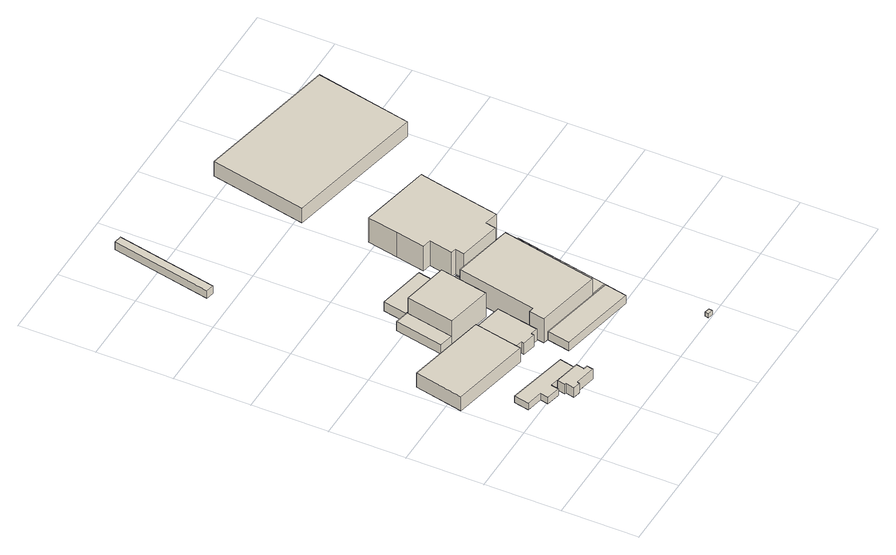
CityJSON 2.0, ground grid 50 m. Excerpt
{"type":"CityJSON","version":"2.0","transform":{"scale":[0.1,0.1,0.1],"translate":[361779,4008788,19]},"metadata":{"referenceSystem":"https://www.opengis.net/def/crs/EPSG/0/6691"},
"CityObjects":{
"building1":{"type":"Building","attributes":{"枝番":1,"利根川水系渡良瀬川洪水浸水想定区域（想定最大規模）.規模":"L2","利根川水系渡良瀬川洪水浸水想定区域（想定最大規模）.継続時間":50.7,"利根川水系利根川洪水浸水想定区域（計画規模）.規模":"L1","利根川水系利根川洪水浸水想定区域（計画規模）.浸水ランク":"3","利根川水系利根川洪水浸水想定区域（計画規模）.浸水深":3.15,"利根川水系利根川洪水浸水想定区域（想定最大規模）.規模":"L2","利根川水系利根川洪水浸水想定区域（想定最大規模）.浸水ランク":"3","利根川水系利根川洪水浸水想定区域（想定最大規模）.浸水深":4.12,"usage":"454","measuredHeight":6.4,"BuildingDetails.prefecture":"10","BuildingDetails.city":"10207","BuildingDetails.surveyYear":2016},"geometry":[{"type":"Solid","lod":"1","boundaries":[[[[0,1,2,3,4,5,6,7]],[[6,8,9,7]],[[5,10,8,6]],[[4,11,10,5]],[[3,12,11,4]],[[2,13,12,3]],[[1,14,13,2]],[[0,15,14,1]],[[7,9,15,0]],[[8,10,11,12,13,14,15,9]]]]}]},
"building2":{"type":"Building","attributes":{"枝番":1,"利根川水系利根川洪水浸水想定区域（計画規模）.規模":"L1","利根川水系利根川洪水浸水想定区域（計画規模）.浸水ランク":"3","利根川水系利根川洪水浸水想定区域（計画規模）.浸水深":3.15,"利根川水系利根川洪水浸水想定区域（想定最大規模）.規模":"L2","利根川水系利根川洪水浸水想定区域（想定最大規模）.浸水ランク":"3","利根川水系利根川洪水浸水想定区域（想定最大規模）.浸水深":4.12,"usage":"431","measuredHeight":13.7,"BuildingDetails.prefecture":"10","BuildingDetails.city":"10207","BuildingDetails.surveyYear":2016},"geometry":[{"type":"Solid","lod":"1","boundaries":[[[[16,17,18,19]],[[18,20,21,19]],[[17,22,20,18]],[[16,23,22,17]],[[19,21,23,16]],[[20,22,23,21]]]]}]},
"building3":{"type":"Building","attributes":{"枝番":1,"利根川水系利根川洪水浸水想定区域（計画規模）.規模":"L1","利根川水系利根川洪水浸水想定区域（計画規模）.浸水ランク":"3","利根川水系利根川洪水浸水想定区域（計画規模）.浸水深":3.14,"利根川水系利根川洪水浸水想定区域（想定最大規模）.規模":"L2","利根川水系利根川洪水浸水想定区域（想定最大規模）.浸水ランク":"3","利根川水系利根川洪水浸水想定区域（想定最大規模）.浸水深":4.11,"usage":"401","measuredHeight":7.4,"BuildingDetails.prefecture":"10","BuildingDetails.city":"10207","BuildingDetails.surveyYear":2016},"geometry":[{"type":"Solid","lod":"1","boundaries":[[[[24,25,26,27,28,29,30,31,32,33]],[[32,34,35,33]],[[31,36,34,32]],[[30,37,36,31]],[[29,38,37,30]],[[28,39,38,29]],[[27,40,39,28]],[[26,41,40,27]],[[25,42,41,26]],[[24,43,42,25]],[[33,35,43,24]],[[34,36,37,38,39,40,41,42,43,35]]]]}]},
"building4":{"type":"Building","attributes":{"枝番":1,"利根川水系利根川洪水浸水想定区域（計画規模）.規模":"L1","利根川水系利根川洪水浸水想定区域（計画規模）.浸水ランク":"3","利根川水系利根川洪水浸水想定区域（計画規模）.浸水深":3.14,"利根川水系利根川洪水浸水想定区域（想定最大規模）.規模":"L2","利根川水系利根川洪水浸水想定区域（想定最大規模）.浸水ランク":"3","利根川水系利根川洪水浸水想定区域（想定最大規模）.浸水深":4.1,"measuredHeight":18.9,"BuildingDetails.prefecture":"10","BuildingDetails.city":"10207"},"geometry":[{"type":"Solid","lod":"1","boundaries":[[[[44,45,46,47]],[[46,48,49,47]],[[45,50,48,46]],[[44,51,50,45]],[[47,49,51,44]],[[48,50,51,49]]]]}]},
"building5":{"type":"Building","attributes":{"枝番":1,"利根川水系利根川洪水浸水想定区域（計画規模）.規模":"L1","利根川水系利根川洪水浸水想定区域（計画規模）.浸水ランク":"3","利根川水系利根川洪水浸水想定区域（計画規模）.浸水深":3.12,"利根川水系利根川洪水浸水想定区域（想定最大規模）.規模":"L2","利根川水系利根川洪水浸水想定区域（想定最大規模）.浸水ランク":"3","利根川水系利根川洪水浸水想定区域（想定最大規模）.浸水深":4.09,"usage":"454","measuredHeight":9.2,"BuildingDetails.prefecture":"10","BuildingDetails.city":"10207","BuildingDetails.surveyYear":2016},"geometry":[{"type":"Solid","lod":"1","boundaries":[[[[52,53,54,55,56,57,58,59]],[[58,60,61,59]],[[57,62,60,58]],[[56,63,62,57]],[[55,64,63,56]],[[54,65,64,55]],[[53,66,65,54]],[[52,67,66,53]],[[59,61,67,52]],[[60,62,63,64,65,66,67,61]]]]}]},
"building6":{"type":"Building","attributes":{"枝番":1,"利根川水系利根川洪水浸水想定区域（計画規模）.規模":"L1","利根川水系利根川洪水浸水想定区域（計画規模）.浸水ランク":"3","利根川水系利根川洪水浸水想定区域（計画規模）.浸水深":3.33,"利根川水系利根川洪水浸水想定区域（想定最大規模）.規模":"L2","利根川水系利根川洪水浸水想定区域（想定最大規模）.浸水ランク":"3","利根川水系利根川洪水浸水想定区域（想定最大規模）.浸水深":4.29,"usage":"431","measuredHeight":21,"BuildingDetails.prefecture":"10","BuildingDetails.city":"10207","BuildingDetails.surveyYear":2016},"geometry":[{"type":"Solid","lod":"1","boundaries":[[[[68,69,70,71]],[[70,72,73,71]],[[69,74,72,70]],[[68,75,74,69]],[[71,73,75,68]],[[72,74,75,73]]]]}]},
"building7":{"type":"Building","attributes":{"枝番":1,"利根川水系利根川洪水浸水想定区域（計画規模）.規模":"L1","利根川水系利根川洪水浸水想定区域（計画規模）.浸水ランク":"2","利根川水系利根川洪水浸水想定区域（計画規模）.浸水深":2.85,"利根川水系利根川洪水浸水想定区域（想定最大規模）.規模":"L2","利根川水系利根川洪水浸水想定区域（想定最大規模）.浸水ランク":"3","利根川水系利根川洪水浸水想定区域（想定最大規模）.浸水深":3.81,"usage":"431","measuredHeight":14.9,"BuildingDetails.prefecture":"10","BuildingDetails.city":"10207","BuildingDetails.surveyYear":2016},"geometry":[{"type":"Solid","lod":"1","boundaries":[[[[76,77,78,79]],[[78,80,81,79]],[[77,82,80,78]],[[76,83,82,77]],[[79,81,83,76]],[[80,82,83,81]]]]}]},
"building8":{"type":"Building","attributes":{"枝番":1,"利根川水系渡良瀬川洪水浸水想定区域（想定最大規模）.規模":"L2","利根川水系渡良瀬川洪水浸水想定区域（想定最大規模）.浸水ランク":"1","利根川水系渡良瀬川洪水浸水想定区域（想定最大規模）.浸水深":0.03,"利根川水系利根川洪水浸水想定区域（計画規模）.規模":"L1","利根川水系利根川洪水浸水想定区域（計画規模）.浸水ランク":"3","利根川水系利根川洪水浸水想定区域（計画規模）.浸水深":3.13,"利根川水系利根川洪水浸水想定区域（想定最大規模）.規模":"L2","利根川水系利根川洪水浸水想定区域（想定最大規模）.浸水ランク":"3","利根川水系利根川洪水浸水想定区域（想定最大規模）.浸水深":4.09,"measuredHeight":11.4,"BuildingDetails.prefecture":"10","BuildingDetails.city":"10207"},"geometry":[{"type":"Solid","lod":"1","boundaries":[[[[84,85,86,87]],[[86,88,89,87]],[[85,90,88,86]],[[84,91,90,85]],[[87,89,91,84]],[[88,90,91,89]]]]}]},
"building9":{"type":"Building","attributes":{"枝番":1,"利根川水系利根川洪水浸水想定区域（計画規模）.規模":"L1","利根川水系利根川洪水浸水想定区域（計画規模）.浸水ランク":"3","利根川水系利根川洪水浸水想定区域（計画規模）.浸水深":3.11,"利根川水系利根川洪水浸水想定区域（想定最大規模）.規模":"L2","利根川水系利根川洪水浸水想定区域（想定最大規模）.浸水ランク":"3","利根川水系利根川洪水浸水想定区域（想定最大規模）.浸水深":4.08,"measuredHeight":18,"BuildingDetails.prefecture":"10","BuildingDetails.city":"10207"},"geometry":[{"type":"Solid","lod":"1","boundaries":[[[[92,93,94,95]],[[94,96,97,95]],[[93,98,96,94]],[[92,99,98,93]],[[95,97,99,92]],[[96,98,99,97]]]]}]},
"building10":{"type":"Building","attributes":{"枝番":1,"利根川水系利根川洪水浸水想定区域（計画規模）.規模":"L1","利根川水系利根川洪水浸水想定区域（計画規模）.浸水ランク":"3","利根川水系利根川洪水浸水想定区域（計画規模）.浸水深":3.21,"利根川水系利根川洪水浸水想定区域（想定最大規模）.規模":"L2","利根川水系利根川洪水浸水想定区域（想定最大規模）.浸水ランク":"3","利根川水系利根川洪水浸水想定区域（想定最大規模）.浸水深":4.18,"usage":"431","measuredHeight":20.1,"BuildingDetails.prefecture":"10","BuildingDetails.city":"10207","BuildingDetails.surveyYear":2016},"geometry":[{"type":"Solid","lod":"1","boundaries":[[[[100,101,102,103,104,105]],[[104,106,107,105]],[[103,108,106,104]],[[102,109,108,103]],[[101,110,109,102]],[[100,111,110,101]],[[105,107,111,100]],[[106,108,109,110,111,107]]]]}]},
"building11":{"type":"Building","attributes":{"枝番":1,"利根川水系利根川洪水浸水想定区域（計画規模）.規模":"L1","利根川水系利根川洪水浸水想定区域（計画規模）.浸水ランク":"3","利根川水系利根川洪水浸水想定区域（計画規模）.浸水深":3.21,"利根川水系利根川洪水浸水想定区域（想定最大規模）.規模":"L2","利根川水系利根川洪水浸水想定区域（想定最大規模）.浸水ランク":"3","利根川水系利根川洪水浸水想定区域（想定最大規模）.浸水深":4.18,"BuildingDetails.prefecture":"10","BuildingDetails.city":"10207"},"geometry":[{"type":"Solid","lod":"1","boundaries":[[[[112,113,114,115]],[[114,116,117,115]],[[113,118,116,114]],[[112,119,118,113]],[[115,117,119,112]],[[116,118,119,117]]]]}]},
"building12":{"type":"Building","attributes":{"枝番":1,"利根川水系渡良瀬川洪水浸水想定区域（想定最大規模）.規模":"L2","利根川水系利根川洪水浸水想定区域（計画規模）.規模":"L1","利根川水系利根川洪水浸水想定区域（計画規模）.浸水ランク":"2","利根川水系利根川洪水浸水想定区域（計画規模）.浸水深":2.98,"利根川水系利根川洪水浸水想定区域（想定最大規模）.規模":"L2","利根川水系利根川洪水浸水想定区域（想定最大規模）.浸水ランク":"3","利根川水系利根川洪水浸水想定区域（想定最大規模）.浸水深":3.96,"usage":"431","BuildingDetails.prefecture":"10","BuildingDetails.city":"10207","BuildingDetails.surveyYear":2016},"geometry":[{"type":"Solid","lod":"1","boundaries":[[[[120,121,122,123]],[[122,124,125,123]],[[121,126,124,122]],[[120,127,126,121]],[[123,125,127,120]],[[124,126,127,125]]]]}]},
"building13":{"type":"Building","attributes":{"枝番":1,"利根川水系利根川洪水浸水想定区域（計画規模）.規模":"L1","利根川水系利根川洪水浸水想定区域（計画規模）.浸水ランク":"3","利根川水系利根川洪水浸水想定区域（計画規模）.浸水深":3.21,"利根川水系利根川洪水浸水想定区域（想定最大規模）.規模":"L2","利根川水系利根川洪水浸水想定区域（想定最大規模）.浸水ランク":"3","利根川水系利根川洪水浸水想定区域（想定最大規模）.浸水深":4.18,"BuildingDetails.prefecture":"10","BuildingDetails.city":"10207"},"geometry":[{"type":"Solid","lod":"1","boundaries":[[[[128,129,130,131]],[[130,132,133,131]],[[129,134,132,130]],[[128,135,134,129]],[[131,133,135,128]],[[132,134,135,133]]]]}]},
"building14":{"type":"Building","attributes":{"枝番":1,"利根川水系利根川洪水浸水想定区域（計画規模）.規模":"L1","利根川水系利根川洪水浸水想定区域（計画規模）.浸水ランク":"3","利根川水系利根川洪水浸水想定区域（計画規模）.浸水深":3.09,"利根川水系利根川洪水浸水想定区域（想定最大規模）.規模":"L2","利根川水系利根川洪水浸水想定区域（想定最大規模）.浸水ランク":"3","利根川水系利根川洪水浸水想定区域（想定最大規模）.浸水深":4.07,"usage":"431","measuredHeight":18.4,"BuildingDetails.prefecture":"10","BuildingDetails.city":"10207","BuildingDetails.surveyYear":2016},"geometry":[{"type":"Solid","lod":"1","boundaries":[[[[136,137,138,139]],[[138,140,141,139]],[[137,142,140,138]],[[136,143,142,137]],[[139,141,143,136]],[[140,142,143,141]]]]}]},
"building15":{"type":"Building","attributes":{"枝番":1,"利根川水系渡良瀬川洪水浸水想定区域（想定最大規模）.規模":"L2","利根川水系渡良瀬川洪水浸水想定区域（想定最大規模）.浸水ランク":"1","利根川水系渡良瀬川洪水浸水想定区域（想定最大規模）.浸水深":0.04,"利根川水系利根川洪水浸水想定区域（計画規模）.規模":"L1","利根川水系利根川洪水浸水想定区域（計画規模）.浸水ランク":"3","利根川水系利根川洪水浸水想定区域（計画規模）.浸水深":3.31,"利根川水系利根川洪水浸水想定区域（想定最大規模）.規模":"L2","利根川水系利根川洪水浸水想定区域（想定最大規模）.浸水ランク":"3","利根川水系利根川洪水浸水想定区域（想定最大規模）.浸水深":4.28,"usage":"431","measuredHeight":19.1,"BuildingDetails.prefecture":"10","BuildingDetails.city":"10207","BuildingDetails.surveyYear":2016},"geometry":[{"type":"Solid","lod":"1","boundaries":[[[[144,145,146,147,148,149,150,151,152,153,154,155]],[[154,156,157,155]],[[153,158,156,154]],[[152,159,158,153]],[[151,160,159,152]],[[150,161,160,151]],[[149,162,161,150]],[[148,163,162,149]],[[147,164,163,148]],[[146,165,164,147]],[[145,166,165,146]],[[144,167,166,145]],[[155,157,167,144]],[[156,158,159,160,161,162,163,164,165,166,167,157]]]]}]},
"building16":{"type":"Building","attributes":{"枝番":1,"利根川水系渡良瀬川洪水浸水想定区域（想定最大規模）.規模":"L2","利根川水系渡良瀬川洪水浸水想定区域（想定最大規模）.浸水ランク":"1","利根川水系渡良瀬川洪水浸水想定区域（想定最大規模）.浸水深":0.04,"利根川水系利根川洪水浸水想定区域（計画規模）.規模":"L1","利根川水系利根川洪水浸水想定区域（計画規模）.浸水ランク":"3","利根川水系利根川洪水浸水想定区域（計画規模）.浸水深":3.2,"利根川水系利根川洪水浸水想定区域（想定最大規模）.規模":"L2","利根川水系利根川洪水浸水想定区域（想定最大規模）.浸水ランク":"3","利根川水系利根川洪水浸水想定区域（想定最大規模）.浸水深":4.17,"BuildingDetails.prefecture":"10","BuildingDetails.city":"10207"},"geometry":[{"type":"Solid","lod":"1","boundaries":[[[[168,169,170,171]],[[170,172,173,171]],[[169,174,172,170]],[[168,175,174,169]],[[171,173,175,168]],[[172,174,175,173]]]]}]},
"building17":{"type":"Building","attributes":{"枝番":1,"利根川水系渡良瀬川洪水浸水想定区域（想定最大規模）.規模":"L2","利根川水系渡良瀬川洪水浸水想定区域（想定最大規模）.浸水ランク":"1","利根川水系渡良瀬川洪水浸水想定区域（想定最大規模）.浸水深":0.14,"利根川水系利根川洪水浸水想定区域（計画規模）.規模":"L1","利根川水系利根川洪水浸水想定区域（計画規模）.浸水ランク":"3","利根川水系利根川洪水浸水想定区域（計画規模）.浸水深":3.28,"利根川水系利根川洪水浸水想定区域（想定最大規模）.規模":"L2","利根川水系利根川洪水浸水想定区域（想定最大規模）.浸水ランク":"3","利根川水系利根川洪水浸水想定区域（想定最大規模）.浸水深":4.25,"BuildingDetails.prefecture":"10","BuildingDetails.city":"10207"},"geometry":[{"type":"Solid","lod":"1","boundaries":[[[[176,177,178,179]],[[178,180,181,179]],[[177,182,180,178]],[[176,183,182,177]],[[179,181,183,176]],[[180,182,183,181]]]]}]},
"building18":{"type":"Building","attributes":{"枝番":1,"利根川水系渡良瀬川洪水浸水想定区域（想定最大規模）.規模":"L2","利根川水系渡良瀬川洪水浸水想定区域（想定最大規模）.浸水ランク":"1","利根川水系渡良瀬川洪水浸水想定区域（想定最大規模）.浸水深":0.04,"利根川水系渡良瀬川洪水浸水想定区域（想定最大規模）.継続時間":71,"利根川水系利根川洪水浸水想定区域（計画規模）.規模":"L1","利根川水系利根川洪水浸水想定区域（計画規模）.浸水ランク":"3","利根川水系利根川洪水浸水想定区域（計画規模）.浸水深":3.27,"利根川水系利根川洪水浸水想定区域（想定最大規模）.規模":"L2","利根川水系利根川洪水浸水想定区域（想定最大規模）.浸水ランク":"3","利根川水系利根川洪水浸水想定区域（想定最大規模）.浸水深":4.24,"usage":"431","measuredHeight":24,"BuildingDetails.prefecture":"10","BuildingDetails.city":"10207","BuildingDetails.surveyYear":2016},"geometry":[{"type":"Solid","lod":"1","boundaries":[[[[184,185,186,187]],[[186,188,189,187]],[[185,190,188,186]],[[184,191,190,185]],[[187,189,191,184]],[[188,190,191,189]]]]}]}
},
"vertices":[
[288,492,8],[299,544,8],[190,568,8],[211,667,8],[613,579,8],[591,479,8],[392,523,8],[381,472,8],[392,523,56],[381,472,56],[591,479,56],[613,579,56],[211,667,56],[190,568,56],[299,544,56],[288,492,56],
[7,907,7],[73,1227,7],[604,1118,7],[538,797,7],[604,1118,115],[538,797,115],[73,1227,115],[7,907,115],
[459,390,7],[456,376,7],[407,386,7],[419,443,7],[409,445,7],[421,499,7],[592,463,7],[581,409,7],[609,404,7],[600,361,7],[609,404,80],[600,361,80],[581,409,80],[592,463,80],[421,499,80],[409,445,80],[419,443,80],[407,386,80],[456,376,80],[459,390,80],
[392,1234,6],[456,1553,6],[552,1534,6],[488,1215,6],[552,1534,75],[488,1215,75],[456,1553,75],[392,1234,75],
[604,807,8],[608,827,8],[564,836,8],[619,1113,8],[802,1077,8],[747,798,8],[698,808,8],[694,789,8],[698,808,94],[694,789,94],[747,798,94],[802,1077,94],[619,1113,94],[564,836,94],[608,827,94],[604,807,94],
[489,1212,6],[552,1529,6],[857,1469,6],[794,1152,6],[857,1469,191],[794,1152,191],[552,1529,191],[489,1212,191],
[205,2646,9],[339,3309,9],[392,3298,9],[258,2635,9],[392,3298,67],[258,2635,67],[339,3309,67],[205,2646,67],
[542,1536,8],[574,1696,8],[891,1633,8],[858,1471,8],[891,1633,76],[858,1471,76],[574,1696,76],[542,1536,76],
[751,594,8],[781,744,8],[1294,637,8],[1264,490,8],[1294,637,70],[1264,490,70],[781,744,70],[751,594,70],
[748,755,7],[768,858,7],[800,852,7],[908,1376,7],[1313,1293,7],[1184,664,7],[1313,1293,189],[1184,664,189],[908,1376,189],[800,852,189],[768,858,189],[748,755,189],
[926,1405,7],[935,1456,7],[956,1452,7],[947,1402,7],[956,1452,37],[947,1402,37],[935,1456,37],[926,1405,37],
[1370,12,7],[1376,39,7],[1412,32,7],[1407,5,7],[1412,32,37],[1407,5,37],[1376,39,37],[1370,12,37],
[971,1401,8],[982,1457,8],[1003,1453,8],[992,1397,8],[1003,1453,38],[992,1397,38],[982,1457,38],[971,1401,38],
[1185,672,8],[1313,1293,8],[1429,1270,8],[1304,648,8],[1429,1270,64],[1304,648,64],[1313,1293,64],[1185,672,64],
[1065,2046,5],[1537,1950,5],[1513,1837,5],[1426,1407,5],[1332,1426,5],[1319,1360,5],[1036,1417,5],[1048,1479,5],[1014,1485,5],[1046,1642,5],[987,1653,5],[1024,1843,5],[987,1653,192],[1024,1843,192],[1046,1642,192],[1014,1485,192],[1048,1479,192],[1036,1417,192],[1319,1360,192],[1332,1426,192],[1426,1407,192],[1513,1837,192],[1537,1950,192],[1065,2046,192],
[1391,1997,7],[1394,2016,7],[1435,2010,7],[1432,1990,7],[1435,2010,37],[1432,1990,37],[1394,2016,37],[1391,1997,37],
[1441,1979,7],[1446,2003,7],[1469,1998,7],[1464,1974,7],[1469,1998,37],[1464,1974,37],[1446,2003,37],[1441,1979,37],
[1038,2461,5],[1169,3096,5],[2113,2902,5],[1982,2267,5],[2113,2902,116],[1982,2267,116],[1169,3096,116],[1038,2461,116]
]}
